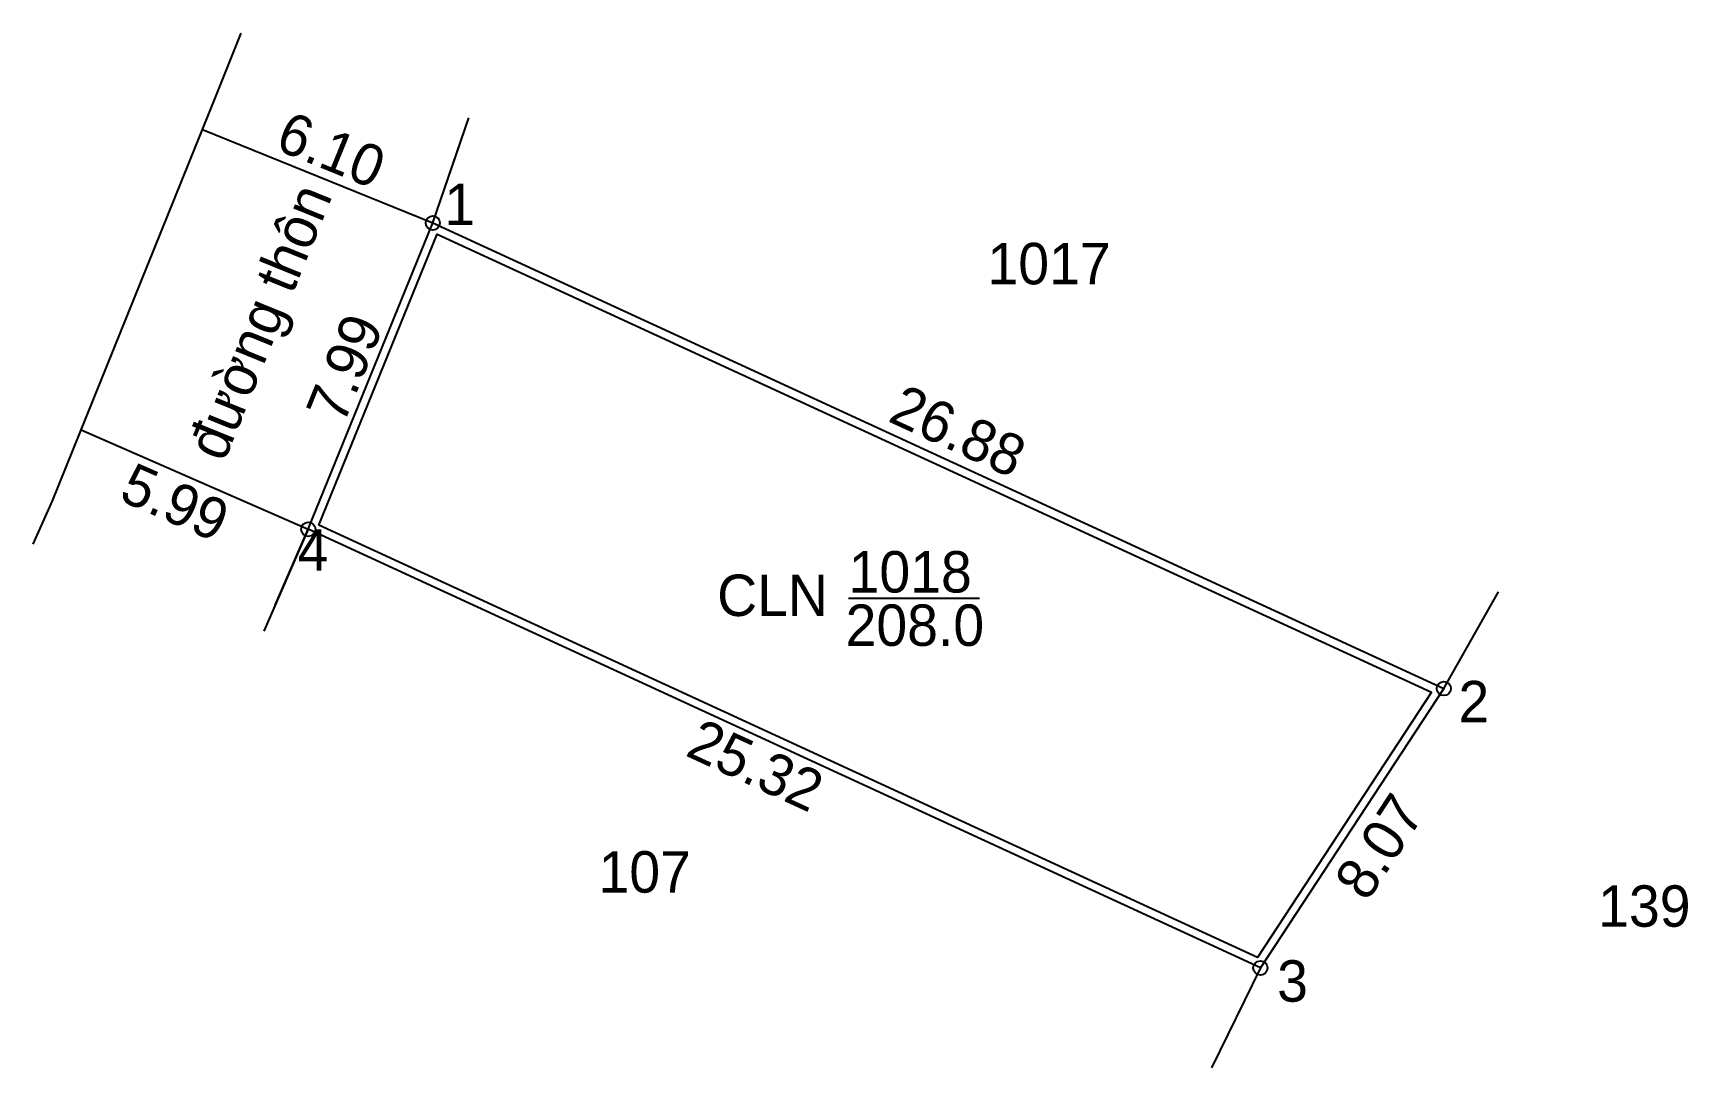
# Model space of a CAD drawing. Extents: x 547607.8 to 547647.7, y 1837528.8 to 1837553.8.
import ezdxf

# ---------------------------------------------------------------- set-up
doc = ezdxf.new("R2010")
doc.units = 0
for name, color, linetype in [('CanhThua', 7, 'Continuous'), ('ChieuDaiCanhThua', 7, 'Continuous'), ('Level 1', 7, 'Continuous'), ('Level 2', 7, 'Continuous'), ('Level 23', 7, 'Continuous'), ('MocDinhThua', 7, 'Continuous'), ('NhanDiaChinhThua', 7, 'Continuous'), ('RauThua', 7, 'Continuous'), ('SoHieuDinhThua', 7, 'Continuous'), ('TenChuLanCan', 7, 'Continuous')]:
    doc.layers.add(name, color=color, linetype=linetype)

msp = doc.modelspace()

# ---------------------------------------------------------------- linework, layer by layer
at = {"layer": 'CanhThua'}
for p, q in [((547614.4, 1837541.795), (547617.407, 1837549.193)), ((547614.4, 1837541.795), (547617.407, 1837549.193)), ((547617.407, 1837549.193), (547641.822, 1837537.948)), ((547637.392, 1837531.201), (547614.4, 1837541.795)), ((547641.822, 1837537.948), (547637.392, 1837531.201))]:
    msp.add_line(p, q, dxfattribs=at)
at = {"layer": 'ChieuDaiCanhThua'}
for p, q in [((547611.848, 1837551.453), (547617.407, 1837549.193)), ((547608.914, 1837544.197), (547614.4, 1837541.795))]:
    msp.add_line(p, q, dxfattribs=at)
at = {"layer": 'Level 1'}
msp.add_lwpolyline([(547607.754, 1837541.437), (547608.22, 1837542.48), (547612.17, 1837552.25), (547612.783, 1837553.778)], dxfattribs=at)
at = {"layer": 'Level 2'}
msp.add_lwpolyline([(547641.527, 1837537.864), (547637.319, 1837531.455), (547614.657, 1837541.897), (547617.513, 1837548.924)], close=True, dxfattribs=at)
at = {"layer": 'Level 23'}
for p, q in [((547617.407, 1837549.193), (547618.053, 1837551.075)), ((547613.598, 1837539.963), (547614.4, 1837541.795))]:
    msp.add_line(p, q, dxfattribs=at)
at = {"layer": 'MocDinhThua'}
for centre in [(547617.407, 1837549.193), (547614.4, 1837541.795), (547641.822, 1837537.948), (547637.392, 1837531.201)]:
    msp.add_circle(centre, 0.171, dxfattribs=at)
at = {"layer": 'NhanDiaChinhThua'}
msp.add_line((547627.448, 1837540.128), (547630.608, 1837540.128), dxfattribs=at)
at = {"layer": 'RauThua'}
for p, q in [((547617.407, 1837549.193), (547618.279, 1837551.734)), ((547614.4, 1837541.795), (547613.323, 1837539.334)), ((547641.822, 1837537.948), (547643.146, 1837540.285)), ((547637.392, 1837531.201), (547636.215, 1837528.786))]:
    msp.add_line(p, q, dxfattribs=at)

# ---------------------------------------------------------------- texts
at = {"layer": 'ChieuDaiCanhThua'}
for s, rotation, p in [('6.10', 337.8802, (547613.565, 1837550.986)), ('7.99', 67.8802, (547615.248, 1837544.299)), ('26.88', 335.2703, (547628.367, 1837544.416)), ('5.99', 336.3575, (547609.792, 1837542.515)), ('25.32', 335.2612, (547623.475, 1837536.343)), ('8.07', 56.7116, (547639.967, 1837532.772))]:
    msp.add_text(s, height=1, rotation=rotation, dxfattribs=at).set_placement(p)
at = {"layer": 'Level 1'}
msp.add_text('đường thôn', height=1, rotation=67.8802, dxfattribs=at).set_placement((547612.366, 1837543.393))
at = {"layer": 'NhanDiaChinhThua'}
for s, p in [('1018', (547627.448, 1837540.267)), ('CLN', (547624.274, 1837539.7)), ('208.0', (547627.375, 1837538.979))]:
    msp.add_text(s, height=1, dxfattribs=at).set_placement(p)
at = {"layer": 'SoHieuDinhThua'}
for s, p in [('1', (547617.687, 1837549.143)), ('4', (547614.142, 1837540.797)), ('2', (547642.175, 1837537.133)), ('3', (547637.797, 1837530.386))]:
    msp.add_text(s, height=1, dxfattribs=at).set_placement(p)
at = {"layer": 'TenChuLanCan'}
for s, p in [('1017', (547630.802, 1837547.711)), ('107', (547621.409, 1837533.02)), ('139', (547645.549, 1837532.196))]:
    msp.add_text(s, height=1, dxfattribs=at).set_placement(p)

doc.saveas('drawing.dxf')
